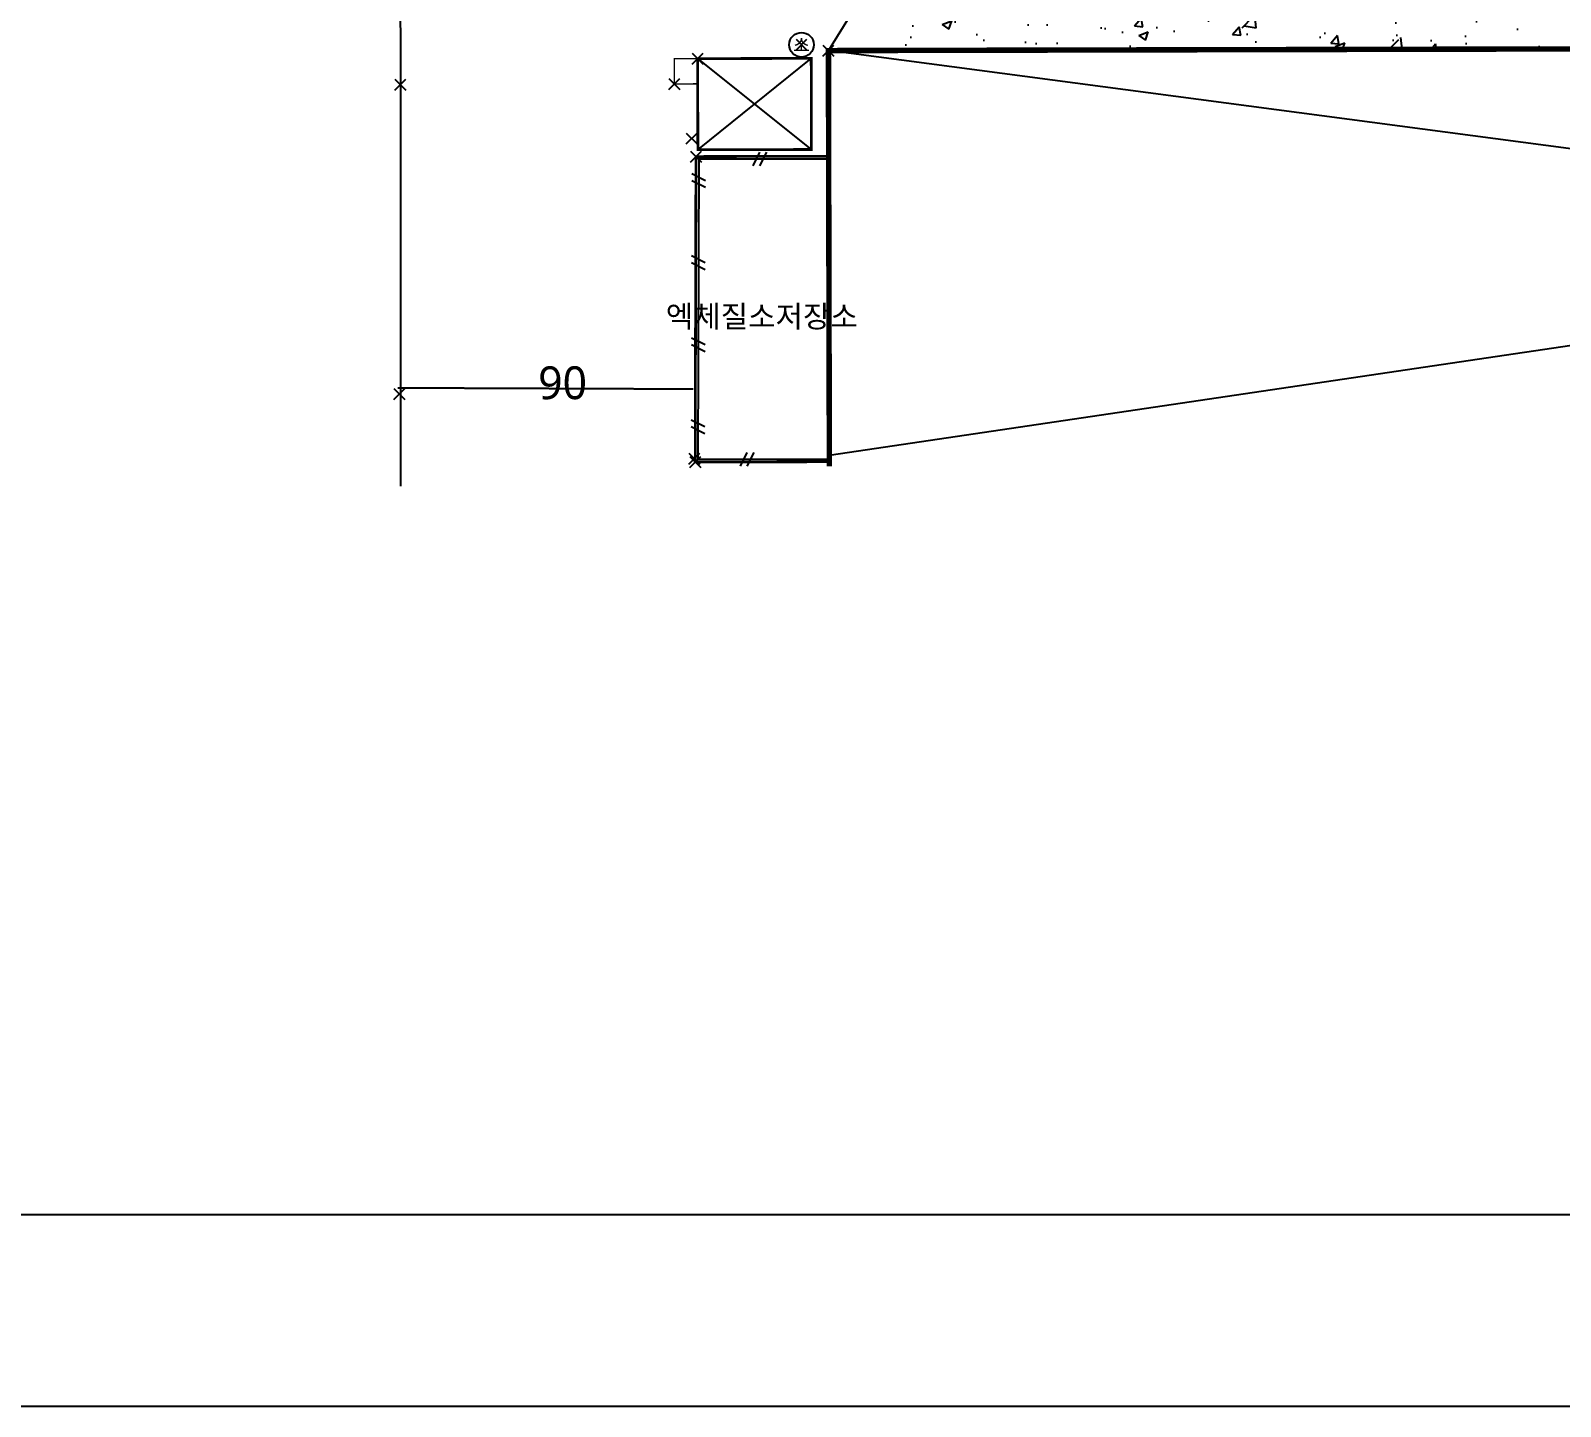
# Model space of a CAD drawing. Header units: millimetres. Extents: x 0 to 294000, y 0 to 207900.
# Drawn here: x 60049 to 115972, y 0 to 50314 of the extents above; entities that cross this region are included whole.
import ezdxf
from ezdxf.enums import TextEntityAlignment as Align

# ---------------------------------------------------------------- set-up
doc = ezdxf.new("R2010")
doc.units = ezdxf.units.MM
doc.header["$MEASUREMENT"] = 0
doc.header["$PDMODE"] = 3
doc.header["$PDSIZE"] = 200
for name, color, linetype in [('5M(86)', 86, 'Continuous'), ("CON'C(31)", 251, 'Continuous'), ('FORM', 7, 'Continuous'), ('PTLAYER', 1, 'Continuous'), ('TEXT', 7, 'Continuous'), ('경계석(33)', 6, 'Continuous'), ('도시가스맨홀(50)', 50, 'Continuous'), ('소환전(24)', 24, 'Continuous'), ('조립식건물(40)', 7, 'Continuous'), ('휀스(70)', 4, 'Continuous')]:
    doc.layers.add(name, color=color, linetype=linetype)
doc.styles.add('Arial_4', font='malgun.ttf')
doc.styles.add('돋음체', font='malgun.ttf')

# ---------------------------------------------------------------- blocks, each defined once
blk = doc.blocks.new('P')
at = {"layer": '휀스(70)', "linetype": 'Continuous'}
for points in [[(-0.25, -0.25), (0, 0.25)], [(0, -0.25), (0.25, 0.25)]]:
    blk.add_lwpolyline(points, dxfattribs=at)
blk = doc.blocks.new('so')
at = {"layer": '소환전(24)'}
blk.add_circle((0, 0), 0.75, dxfattribs=at)
at = {"layer": '소환전(24)', "style": '돋음체'}
blk.add_text('소', height=0.8, dxfattribs=at).set_placement((0, -0.002), align=Align.MIDDLE)

msp = doc.modelspace()

# ---------------------------------------------------------------- hatches: boundary and pattern name
at = {"layer": "CON'C(31)"}
h = msp.add_hatch(dxfattribs=at)
h.set_pattern_fill('AR-CONC', color=256, scale=500)
h.set_pattern_definition([(50, (-215103000, -462996050), (3586.300913, -313.760675), [375, -4125]), (355, (-215103000, -462996050), (-693.756668, 3760.960669), [300, -3300]), (100.45144446, (-215102701, -462996076), (2892.544234, 3447.199955), [318.70096, -3505.71056]), (46.1842, (-215103000, -462995050), (5336.206653, -827.596404), [562.5, -6187.5]), (96.6356355, (-215102555.3, -462995119), (4673.30973, 4870.593004), [478.05171, -5258.5688]), (351.184164, (-215103000, -462995050), (4673.309725, 4870.593), [450, -4950.000005]), (21, (-215102500, -462995300), (2984.53526, -2013.094453), [375, -4125]), (326, (-215102500, -462995300), (1216.57666, 3625.750225), [300, -3300]), (71.45144474, (-215102251.3, -462995467.8), (4201.111884, 1612.655764), [318.70095, -3505.71056]), (37.5, (-215103000, -462996050), (60.7992766, 1664.469269), [0, -3260, 0, -3350, 0, -3312.5]), (7.5, (-215103000, -462996050), (1315.347687, 1972.0585594), [0, -1910, 0, -3185, 0, -1262.5]), (327.5, (-215104115, -462996050), (2669.112181, -112.7743587), [0, -1250, 0, -3900, 0, -5175]), (317.5, (-215104615, -462996050), (2915.930847, 500.524912), [0, -1625, 0, -2590, 0, -3675])])
h.paths.add_polyline_path([(138478, 55526), (115676, 55526), (115676, 59610), (107178, 59788), (106785, 59793), (106785, 59149), (114937, 59167), (114946, 59171), (114964, 51021), (96941, 50981), (96923, 59127), (105785, 59146), (105785, 59806), (97662, 59914), (95564, 59902), (90031, 59523), (90032, 59062), (90116, 58955), (90117, 59194), (96302, 59208), (96320, 50974), (90069, 50961), (89214, 49582), (139606, 49694), (140191, 55526), (139267, 55526), (139267, 51920), (138478, 51920)])
h.paths.add_polyline_path([(137269, 53089), (140402, 53089), (140402, 54119), (137269, 54119)], flags=9)

# ---------------------------------------------------------------- linework, layer by layer
at = {"layer": '5M(86)'}
msp.add_lwpolyline([(73473, 37252), (73509, 37252), (73509, 37252), (73545, 37252), (73545, 37252), (73581, 37251), (73581, 37251), (73617, 37251), (73617, 37251), (73653, 37251), (73653, 37251), (73689, 37251), (73689, 37251), (73725, 37251), (73725, 37251), (73761, 37251), (73761, 37251), (73797, 37251), (73797, 37251), (73833, 37250), (73833, 37250), (73869, 37250), (73869, 37250), (73905, 37250), (73905, 37250), (73941, 37250), (73941, 37250), (73977, 37250), (73977, 37250), (74013, 37250), (74013, 37250), (74049, 37250), (74049, 37250), (74085, 37250), (74085, 37250), (74121, 37249), (74121, 37249), (74157, 37249), (74157, 37249), (74193, 37249), (74193, 37249), (74229, 37249), (74229, 37249), (74265, 37249), (74265, 37249), (74301, 37249), (74301, 37249), (74337, 37249), (74337, 37249), (74373, 37248), (74373, 37248), (74409, 37248), (74409, 37248), (74445, 37248), (74445, 37248), (74481, 37248), (74481, 37248), (74517, 37248), (74517, 37248), (74553, 37248), (74553, 37248), (74589, 37248), (74589, 37248), (74625, 37247), (74625, 37247), (74661, 37247), (74661, 37247), (74697, 37247), (74697, 37247), (74733, 37247), (74733, 37247), (74769, 37247), (74769, 37247), (74805, 37247), (74805, 37247), (74841, 37247), (74841, 37247), (74877, 37246), (74877, 37246), (74913, 37246), (74913, 37246), (74949, 37246), (74949, 37246), (74985, 37246), (74985, 37246), (75021, 37246), (75021, 37246), (75057, 37246), (75057, 37246), (75093, 37246), (75093, 37246), (75129, 37245), (75129, 37245), (75165, 37245), (75165, 37245), (75201, 37245), (75201, 37245), (75237, 37245), (75237, 37245), (75273, 37245), (75273, 37245), (75309, 37245), (75309, 37245), (75345, 37245), (75345, 37245), (75381, 37244), (75381, 37244), (75417, 37244), (75417, 37244), (75453, 37244), (75453, 37244), (75489, 37244), (75489, 37244), (75525, 37244), (75525, 37244), (75561, 37244), (75561, 37244), (75597, 37244), (75597, 37244), (75633, 37244), (75633, 37244), (75669, 37243), (75669, 37243), (75705, 37243), (75705, 37243), (75741, 37243), (75741, 37243), (75777, 37243), (75777, 37243), (75813, 37243), (75813, 37243), (75849, 37243), (75849, 37243), (75885, 37243), (75885, 37243), (75921, 37242), (75921, 37242), (75957, 37242), (75957, 37242), (75993, 37242), (75993, 37242), (76029, 37242), (76029, 37242), (76065, 37242), (76065, 37242), (76101, 37242), (76101, 37242), (76137, 37242), (76137, 37242), (76173, 37241), (76173, 37241), (76209, 37241), (76209, 37241), (76245, 37241), (76245, 37241), (76281, 37241), (76281, 37241), (76317, 37241), (76317, 37241), (76353, 37241), (76353, 37241), (76389, 37241), (76389, 37241), (76425, 37240), (76425, 37240), (76461, 37240), (76461, 37240), (76497, 37240), (76497, 37240), (76533, 37240), (76533, 37240), (76569, 37240), (76569, 37240), (76604, 37240), (76604, 37240), (76640, 37240), (76640, 37240), (76676, 37239), (76676, 37239), (76712, 37239), (76712, 37239), (76748, 37239), (76748, 37239), (76784, 37239), (76784, 37239), (76820, 37239), (76820, 37239), (76856, 37239), (76856, 37239), (76892, 37239), (76892, 37239), (76928, 37238), (76928, 37238), (76964, 37238), (76964, 37238), (77000, 37238), (77000, 37238), (77036, 37238), (77036, 37238), (77072, 37238), (77072, 37238), (77108, 37238), (77108, 37238), (77144, 37238), (77144, 37238), (77180, 37238), (77180, 37238), (77216, 37237), (77216, 37237), (77252, 37237), (77252, 37237), (77288, 37237), (77288, 37237), (77324, 37237), (77324, 37237), (77360, 37237), (77360, 37237), (77396, 37237), (77396, 37237), (77432, 37237), (77432, 37237), (77468, 37236), (77468, 37236), (77504, 37236), (77504, 37236), (77540, 37236), (77540, 37236), (77576, 37236), (77576, 37236), (77612, 37236), (77612, 37236), (77648, 37236), (77648, 37236), (77684, 37236), (77684, 37236), (77720, 37235), (77720, 37235), (77756, 37235), (77756, 37235), (77792, 37235), (77792, 37235), (77828, 37235), (77828, 37235), (77864, 37235), (77864, 37235), (77900, 37235), (77900, 37235), (77936, 37235), (77936, 37235), (77972, 37234), (77972, 37234), (78008, 37234), (78008, 37234), (78044, 37234), (78044, 37234), (78080, 37234), (78080, 37234), (78116, 37234), (78116, 37234), (78152, 37234), (78152, 37234), (78188, 37234), (78188, 37234), (78224, 37233), (78224, 37233), (78260, 37233), (78260, 37233), (78296, 37233), (78296, 37233), (78332, 37233), (78332, 37233), (78368, 37233), (78368, 37233), (78404, 37233), (78404, 37233), (78440, 37233), (78440, 37233), (78476, 37232), (78476, 37232), (78512, 37232), (78512, 37232), (78548, 37232), (78548, 37232), (78584, 37232), (78584, 37232), (78620, 37232), (78620, 37232), (78656, 37232), (78656, 37232), (78692, 37232), (78692, 37232), (78728, 37232), (78728, 37232), (78764, 37231), (78764, 37231), (78800, 37231), (78800, 37231), (78836, 37231), (78836, 37231), (78872, 37231), (78872, 37231), (78908, 37231), (78908, 37231), (78944, 37231), (78944, 37231), (78980, 37231), (78980, 37231), (79016, 37230), (79016, 37230), (79052, 37230), (79052, 37230), (79088, 37230), (79088, 37230), (79124, 37230), (79124, 37230), (79160, 37230), (79160, 37230), (79196, 37230), (79196, 37230), (79232, 37230), (79232, 37230), (79268, 37229), (79268, 37229), (79304, 37229), (79304, 37229), (79340, 37229), (79340, 37229), (79376, 37229), (79376, 37229), (79412, 37229), (79412, 37229), (79448, 37229), (79448, 37229), (79484, 37229), (79484, 37229), (79520, 37228), (79520, 37228), (79556, 37228), (79556, 37228), (79592, 37228), (79592, 37228), (79628, 37228), (79628, 37228), (79664, 37228), (79664, 37228), (79700, 37228), (79700, 37228), (79736, 37228), (79736, 37228), (79772, 37227), (79772, 37227), (79808, 37227), (79808, 37227), (79844, 37227), (79844, 37227), (79880, 37227), (79880, 37227), (79916, 37227), (79916, 37227), (79952, 37227), (79952, 37227), (79988, 37227), (79988, 37227), (80024, 37226), (80024, 37226), (80060, 37226), (80060, 37226), (80096, 37226), (80096, 37226), (80132, 37226), (80132, 37226), (80168, 37226), (80168, 37226), (80204, 37226), (80204, 37226), (80240, 37226), (80240, 37226), (80276, 37226), (80276, 37226), (80312, 37225), (80312, 37225), (80348, 37225), (80348, 37225), (80384, 37225), (80384, 37225), (80420, 37225), (80420, 37225), (80456, 37225), (80456, 37225), (80492, 37225), (80492, 37225), (80528, 37225), (80528, 37225), (80564, 37224), (80564, 37224), (80600, 37224), (80600, 37224), (80636, 37224), (80636, 37224), (80672, 37224), (80672, 37224), (80708, 37224), (80708, 37224), (80744, 37224), (80744, 37224), (80780, 37224), (80780, 37224), (80816, 37223), (80816, 37223), (80852, 37223), (80852, 37223), (80888, 37223), (80888, 37223), (80924, 37223), (80924, 37223), (80960, 37223), (80960, 37223), (80996, 37223), (80996, 37223), (81032, 37223), (81032, 37223), (81068, 37222), (81068, 37222), (81104, 37222), (81104, 37222), (81140, 37222), (81140, 37222), (81176, 37222), (81176, 37222), (81212, 37222), (81212, 37222), (81248, 37222), (81248, 37222), (81284, 37222), (81284, 37222), (81320, 37221), (81320, 37221), (81355, 37221), (81355, 37221), (81391, 37221), (81391, 37221), (81427, 37221), (81427, 37221), (81463, 37221), (81463, 37221), (81499, 37221), (81499, 37221), (81535, 37221), (81535, 37221), (81571, 37221), (81571, 37221), (81607, 37220), (81607, 37220), (81643, 37220), (81643, 37220), (81679, 37220), (81679, 37220), (81715, 37220), (81715, 37220), (81751, 37220), (81751, 37220), (81787, 37220), (81787, 37220), (81823, 37220), (81823, 37220), (81859, 37219), (81859, 37219), (81895, 37219), (81895, 37219), (81931, 37219), (81931, 37219), (81967, 37219), (81967, 37219), (82003, 37219), (82003, 37219), (82039, 37219), (82039, 37219), (82075, 37219), (82075, 37219), (82111, 37218), (82111, 37218), (82147, 37218), (82147, 37218), (82183, 37218), (82183, 37218), (82219, 37218), (82219, 37218), (82255, 37218), (82255, 37218), (82291, 37218), (82291, 37218), (82327, 37218), (82327, 37218), (82363, 37217), (82363, 37217), (82399, 37217), (82399, 37217), (82435, 37217), (82435, 37217), (82471, 37217), (82471, 37217), (82507, 37217), (82507, 37217), (82543, 37217), (82543, 37217), (82579, 37217), (82579, 37217), (82615, 37216), (82615, 37216), (82651, 37216), (82651, 37216), (82687, 37216), (82687, 37216), (82723, 37216), (82723, 37216), (82759, 37216), (82759, 37216), (82795, 37216), (82795, 37216), (82831, 37216), (82831, 37216), (82867, 37215), (82867, 37215), (82903, 37215), (82903, 37215), (82939, 37215), (82939, 37215), (82975, 37215), (82975, 37215), (83011, 37215), (83011, 37215), (83047, 37215), (83047, 37215), (83083, 37215), (83083, 37215), (83119, 37215), (83119, 37215), (83155, 37214), (83155, 37214), (83191, 37214), (83191, 37214), (83227, 37214), (83227, 37214), (83263, 37214), (83263, 37214), (83299, 37214), (83299, 37214), (83335, 37214), (83335, 37214), (83371, 37214), (83371, 37214), (83407, 37213), (83407, 37213), (83443, 37213), (83443, 37213), (83479, 37213), (83479, 37213), (83515, 37213), (83515, 37213), (83551, 37213), (83551, 37213), (83587, 37213), (83587, 37213), (83623, 37213), (83623, 37213), (83659, 37212), (83659, 37212), (83695, 37212), (83695, 37212), (83731, 37212), (83731, 37212), (83767, 37212), (83767, 37212), (83803, 37212), (83803, 37212), (83839, 37212), (83839, 37212), (83875, 37212), (83875, 37212), (83911, 37211), (83911, 37211), (83947, 37211), (83947, 37211), (83983, 37211), (83983, 37211), (84019, 37211), (84019, 37211), (84055, 37211), (84055, 37211), (84091, 37211), (84091, 37211), (84127, 37211), (84127, 37211), (84163, 37210), (84163, 37210), (84199, 37210), (84199, 37210), (84235, 37210), (84235, 37210), (84271, 37210)], dxfattribs=at)
at = {"layer": "CON'C(31)"}
msp.add_lwpolyline([(90069, 50961), (89214, 49582)], dxfattribs=at)
for points, const_width in [([(84435, 49288), (83584, 49286), (83586, 48364), (84437, 48366)], 50), ([(89222, 45717), (84372, 45707), (84344, 34535), (89247, 34546)], 100)]:
    msp.add_lwpolyline(points, dxfattribs=dict(at, const_width=const_width))
at = {"layer": 'FORM'}
for points in [[(0, 207900), (294000, 207900), (294000, 0), (0, 0)], [(7000, 200900), (287000, 200900), (287000, 7000), (7000, 7000)]]:
    msp.add_lwpolyline(points, close=True, dxfattribs=at)
at = {"layer": 'PTLAYER'}
for p in [(88230, 49796), (89214, 49582), (84435, 49288), (73566, 48331), (83586, 48364), (84211, 46368), (84372, 45707), (73526, 37019), (84317, 34663), (84344, 34535)]:
    msp.add_point(p, dxfattribs=at)
at = {"layer": '경계석(33)'}
msp.add_lwpolyline([(61726, 159016), (66819, 157024, -0.2301), (72297, 151887), (73114, 148370), (73375, 144706), (73375, 137121), (73397, 125785), (73428, 103373), (73494, 84262), (73515, 69277), (73566, 48331), (73566, 33650)], format="xyb", dxfattribs=at)
at = {"layer": '조립식건물(40)', "const_width": 200}
msp.add_lwpolyline([(89248, 34378), (89214, 49582), (190580, 49808), (190614, 34604)], dxfattribs=at)
at = {"layer": '조립식건물(40)'}
for points in [[(89247, 34782), (190580, 49808)], [(88591, 45965), (84435, 49288)], [(84442, 45956), (88584, 49297)], [(190611, 36154), (89214, 49582)]]:
    msp.add_lwpolyline(points, dxfattribs=at)
at = {"layer": '조립식건물(40)', "const_width": 100}
msp.add_lwpolyline([(84435, 49288), (88584, 49297), (88591, 45965), (84442, 45956)], close=True, dxfattribs=at)
at = {"layer": '휀스(70)'}
msp.add_lwpolyline([(89223, 45617), (84471, 45607), (84445, 34635), (89247, 34646)], dxfattribs=at)

# ---------------------------------------------------------------- block references
at = {"layer": '도시가스맨홀(50)', "xscale": 600, "yscale": 600, "zscale": 600}
msp.add_blockref('so', (88230, 49796), dxfattribs=at)
at = {"layer": '휀스(70)'}
for p, xscale, yscale, zscale, rotation in [((86697, 45612), 1000.000000000001, 1000.000000000001, 1000.000000000001, 180.1279200609846), ((84469, 44833), 1000, 1000, 1000, 269.8612695740015), ((84462, 41833), 1000, 1000, 1000, 269.8612695740015), ((84455, 38833), 1000, 1000, 1000, 269.8612695740015), ((84448, 35833), 1000, 1000, 1000, 269.8612695740015), ((86247, 34639), 999.9999999999998, 999.9999999999998, 999.9999999999998, 0.1279200618470442)]:
    msp.add_blockref('P', p, dxfattribs=dict(at, xscale=xscale, yscale=yscale, zscale=zscale, rotation=rotation))

# ---------------------------------------------------------------- texts
at = {"layer": '5M(86)', "style": 'Arial_4'}
msp.add_text('90', height=1200, dxfattribs=at).set_placement((79497, 36835), align=Align.CENTER)
at = {"layer": 'TEXT', "linetype": 'Continuous', "style": 'Arial_4'}
msp.add_text('엑체질소저장소', height=800, dxfattribs=at).set_placement((86781, 39459), align=Align.CENTER)

doc.saveas('drawing.dxf')
